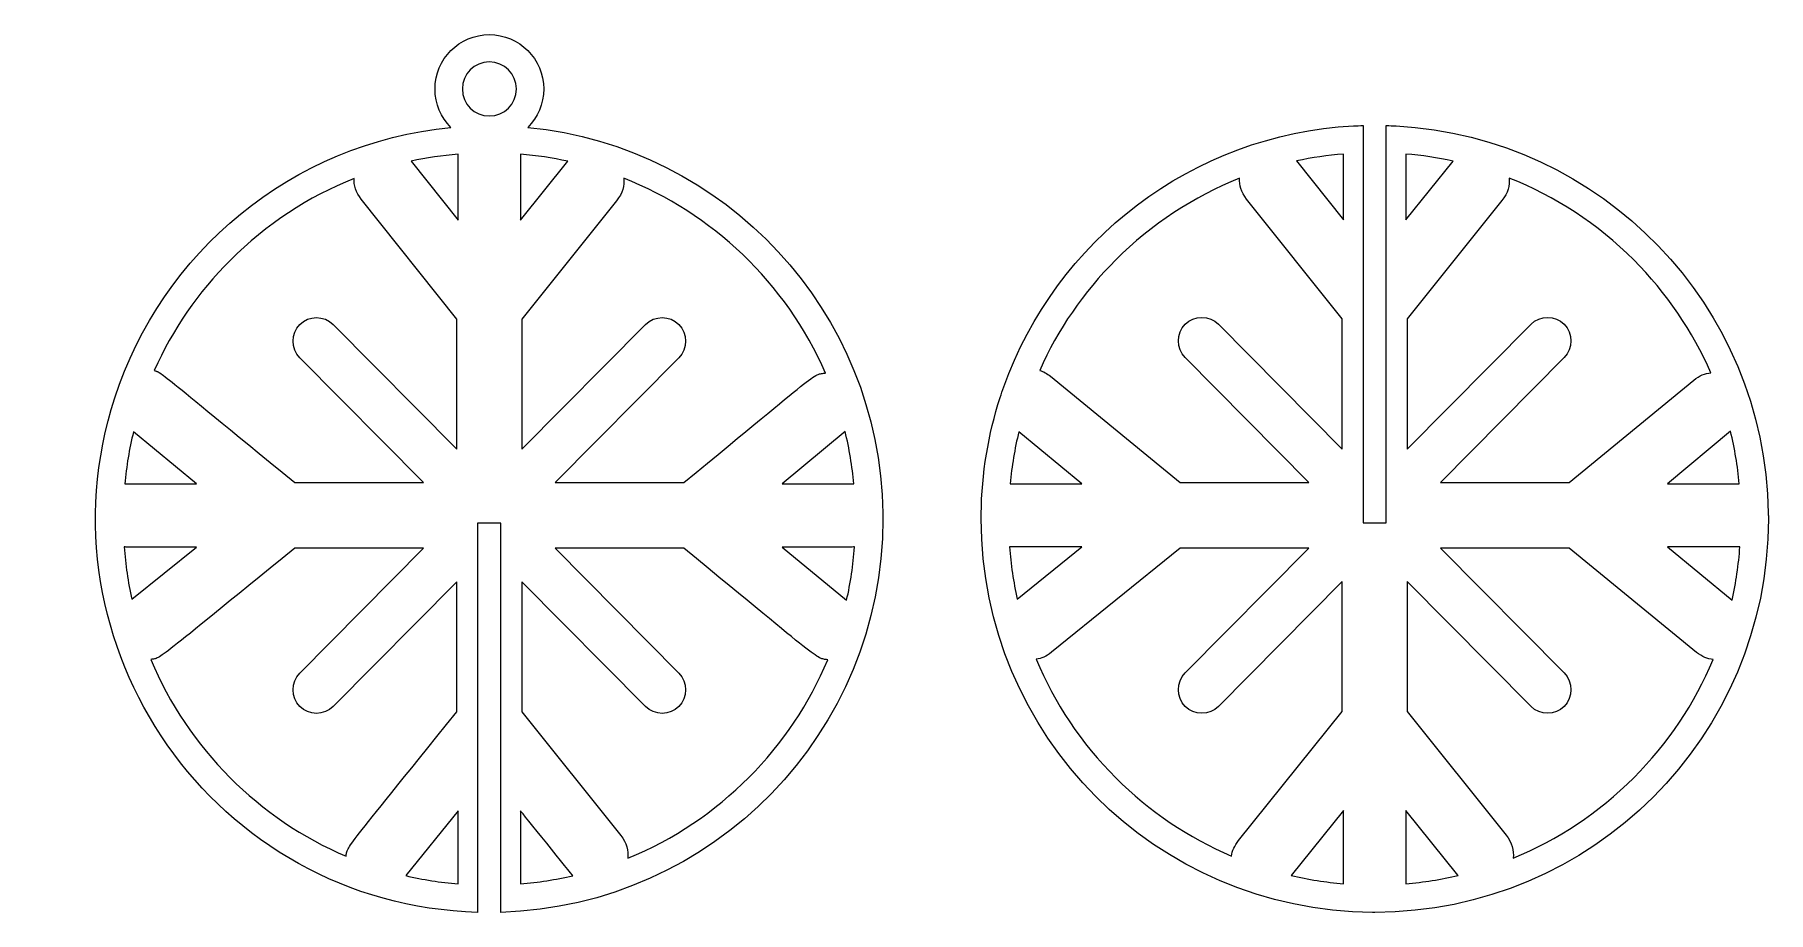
# Model space of a CAD drawing. Header units: inches. Extents: x 215 to 439, y -114 to -1.
import ezdxf

# ---------------------------------------------------------------- set-up
doc = ezdxf.new("R2010")
doc.units = ezdxf.units.IN
doc.header["$MEASUREMENT"] = 0
doc.layers.add('_U+0421_U+043B_U+043E_U+0439 1', color=7, linetype='Continuous')

msp = doc.modelspace()

# ---------------------------------------------------------------- linework, layer by layer
at = {"layer": '_U+0421_U+043B_U+043E_U+0439 1', "color": 1, "lineweight": 5, "true_color": 0xff0000}
for points, knots in [([(324.58, -62.78), (324.2, -36.73), (304.23, -15.43), (278.74, -12.96), (280.01, -11.69), (280.8, -9.94), (280.8, -8), (280.8, -4.13), (277.66, -0.99), (273.78, -0.99), (269.91, -0.99), (266.77, -4.13), (266.77, -8), (266.77, -9.94), (267.56, -11.69), (268.83, -12.96), (248.2, -14.96), (231.47, -29.21), (225.44, -47.87), (225.44, -47.87), (225.44, -47.87), (225.44, -47.87), (215.1, -79.79), (238.25, -113.33), (272.27, -114.3), (272.27, -114.3), (272.27, -64.05), (272.27, -64.05), (272.27, -64.05), (275.27, -64.05), (275.27, -64.05), (275.27, -64.05), (275.27, -114.3), (275.27, -114.3), (302.64, -113.51), (324.58, -91.08), (324.58, -63.52), (324.58, -63.52), (324.58, -63.28), (324.58, -63.28), (324.58, -63.28), (324.58, -63.26), (324.58, -63.26), (324.58, -63.1), (324.58, -62.93), (324.58, -62.78)], [0, 0, 0, 0, 1, 1, 1, 2, 2, 2, 3, 3, 3, 4, 4, 4, 5, 5, 5, 6, 6, 6, 7, 7, 7, 8, 8, 8, 9, 9, 9, 10, 10, 10, 11, 11, 11, 12, 12, 12, 13, 13, 13, 14, 14, 14, 15, 15, 15, 15]), ([(273.78, -11.49), (271.86, -11.49), (270.3, -9.93), (270.3, -8), (270.3, -6.08), (271.86, -4.52), (273.78, -4.52), (275.7, -4.52), (277.27, -6.08), (277.27, -8), (277.27, -9.93), (275.7, -11.49), (273.78, -11.49)], [0, 0, 0, 0, 1, 1, 1, 2, 2, 2, 3, 3, 3, 4, 4, 4, 4]), ([(438.85, -62.75), (438.46, -35.97), (417.35, -14.2), (390.82, -12.77), (390.4, -12.75), (389.98, -12.74), (389.55, -12.72), (389.55, -12.72), (389.55, -64.03), (389.55, -64.03), (389.55, -64.03), (386.56, -64.03), (386.56, -64.03), (386.56, -64.03), (386.56, -12.72), (386.56, -12.72), (386.14, -12.74), (385.72, -12.75), (385.3, -12.77), (364.42, -13.89), (346.89, -27.62), (340.18, -46.47), (340.02, -46.93), (339.86, -47.39), (339.71, -47.84), (339.71, -47.84), (339.71, -47.85), (339.71, -47.85), (338.18, -52.58), (337.33, -57.63), (337.26, -62.86), (337.26, -62.92), (337.26, -62.98), (337.26, -63.04), (337.26, -63.19), (337.26, -63.35), (337.26, -63.5), (337.26, -91.46), (359.84, -114.14), (387.77, -114.3), (387.83, -114.3), (387.88, -114.3), (387.94, -114.3), (387.94, -114.3), (388.06, -114.3), (388.06, -114.3), (416.11, -114.3), (438.86, -91.56), (438.86, -63.5), (438.86, -63.5), (438.86, -63.26), (438.86, -63.26), (438.86, -63.26), (438.86, -63.23), (438.86, -63.23), (438.86, -63.07), (438.85, -62.91), (438.85, -62.75)], [0, 0, 0, 0, 1, 1, 1, 2, 2, 2, 3, 3, 3, 4, 4, 4, 5, 5, 5, 6, 6, 6, 7, 7, 7, 8, 8, 8, 9, 9, 9, 10, 10, 10, 11, 11, 11, 12, 12, 12, 13, 13, 13, 14, 14, 14, 15, 15, 15, 16, 16, 16, 17, 17, 17, 18, 18, 18, 19, 19, 19, 19]), ([(269.75, -16.42), (269.75, -16.42), (269.75, -24.93), (269.75, -24.93), (269.75, -24.93), (263.7, -17.32), (263.7, -17.32), (265.68, -16.89), (267.7, -16.59), (269.75, -16.42)], [0, 0, 0, 0, 1, 1, 1, 2, 2, 2, 3, 3, 3, 3]), ([(277.82, -16.42), (279.87, -16.59), (281.91, -16.9), (283.9, -17.33), (283.9, -17.33), (277.82, -24.93), (277.82, -24.93), (277.82, -24.93), (277.82, -16.42), (277.82, -16.42)], [0, 0, 0, 0, 1, 1, 1, 2, 2, 2, 3, 3, 3, 3]), ([(384.02, -16.4), (384.02, -16.4), (384.02, -24.91), (384.02, -24.91), (384.02, -24.91), (377.97, -17.3), (377.97, -17.3), (379.96, -16.87), (381.98, -16.57), (384.02, -16.4)], [0, 0, 0, 0, 1, 1, 1, 2, 2, 2, 3, 3, 3, 3]), ([(392.09, -16.4), (394.15, -16.57), (396.18, -16.87), (398.17, -17.31), (398.17, -17.31), (392.09, -24.91), (392.09, -24.91), (392.09, -24.91), (392.09, -16.4), (392.09, -16.4)], [0, 0, 0, 0, 1, 1, 1, 2, 2, 2, 3, 3, 3, 3]), ([(240.36, -30.1), (244.99, -25.47), (250.41, -21.91), (256.32, -19.57), (256.28, -20.43), (256.55, -21.36), (257.25, -22.23), (257.25, -22.23), (269.58, -37.73), (269.58, -37.73), (269.58, -37.73), (269.58, -54.51), (269.58, -54.51), (269.58, -54.51), (253.61, -38.39), (253.61, -38.39), (252.46, -37.23), (250.48, -37.23), (249.33, -38.39), (248.18, -39.56), (248.18, -41.55), (249.33, -42.71), (249.33, -42.71), (265.3, -58.83), (265.3, -58.83), (265.3, -58.83), (248.67, -58.83), (248.67, -58.83), (230.56, -43.99), (231.59, -44.69), (230.54, -44.35), (232.87, -39.1), (236.17, -34.28), (240.36, -30.1)], [0, 0, 0, 0, 1, 1, 1, 2, 2, 2, 3, 3, 3, 4, 4, 4, 5, 5, 5, 6, 6, 6, 7, 7, 7, 8, 8, 8, 9, 9, 9, 10, 10, 10, 11, 11, 11, 11]), ([(291.12, -19.52), (302.45, -23.97), (312.09, -33), (317.17, -44.69), (315.57, -44.77), (316.24, -44.55), (298.9, -58.83), (298.9, -58.83), (282.26, -58.83), (282.26, -58.83), (282.26, -58.83), (298.24, -42.71), (298.24, -42.71), (299.39, -41.55), (299.39, -39.56), (298.24, -38.39), (297.08, -37.23), (295.11, -37.23), (293.95, -38.39), (293.95, -38.39), (277.98, -54.51), (277.98, -54.51), (277.98, -54.51), (277.98, -37.73), (277.98, -37.73), (277.98, -37.73), (290.2, -22.43), (290.2, -22.43), (290.98, -21.49), (291.24, -20.47), (291.12, -19.52)], [0, 0, 0, 0, 1, 1, 1, 2, 2, 2, 3, 3, 3, 4, 4, 4, 5, 5, 5, 6, 6, 6, 7, 7, 7, 8, 8, 8, 9, 9, 9, 10, 10, 10, 10]), ([(354.63, -30.07), (359.26, -25.44), (364.69, -21.89), (370.6, -19.54), (370.55, -20.41), (370.83, -21.33), (371.52, -22.21), (371.52, -22.21), (383.86, -37.7), (383.86, -37.7), (383.86, -37.7), (383.86, -54.49), (383.86, -54.49), (383.86, -54.49), (367.88, -38.37), (367.88, -38.37), (366.73, -37.2), (364.75, -37.2), (363.6, -38.37), (362.45, -39.53), (362.45, -41.53), (363.6, -42.69), (363.6, -42.69), (379.57, -58.8), (379.57, -58.8), (379.57, -58.8), (362.94, -58.8), (362.94, -58.8), (362.94, -58.8), (346.22, -45.1), (346.22, -45.1), (345.76, -44.73), (345.28, -44.48), (344.82, -44.33), (347.14, -39.08), (350.45, -34.25), (354.63, -30.07)], [0, 0, 0, 0, 1, 1, 1, 2, 2, 2, 3, 3, 3, 4, 4, 4, 5, 5, 5, 6, 6, 6, 7, 7, 7, 8, 8, 8, 9, 9, 9, 10, 10, 10, 11, 11, 11, 12, 12, 12, 12]), ([(405.4, -19.5), (411.36, -21.84), (416.82, -25.41), (421.48, -30.07), (425.75, -34.34), (429.1, -39.29), (431.44, -44.67), (430.71, -44.7), (429.95, -44.98), (429.25, -45.58), (429.25, -45.58), (413.17, -58.8), (413.17, -58.8), (413.17, -58.8), (396.54, -58.8), (396.54, -58.8), (396.54, -58.8), (412.51, -42.69), (412.51, -42.69), (413.66, -41.53), (413.66, -39.53), (412.51, -38.37), (411.36, -37.2), (409.38, -37.2), (408.23, -38.37), (408.23, -38.37), (392.26, -54.49), (392.26, -54.49), (392.26, -54.49), (392.26, -37.7), (392.26, -37.7), (392.26, -37.7), (404.47, -22.41), (404.47, -22.41), (405.25, -21.47), (405.51, -20.45), (405.4, -19.5)], [0, 0, 0, 0, 1, 1, 1, 2, 2, 2, 3, 3, 3, 4, 4, 4, 5, 5, 5, 6, 6, 6, 7, 7, 7, 8, 8, 8, 9, 9, 9, 10, 10, 10, 11, 11, 11, 12, 12, 12, 12]), ([(227.85, -52.27), (227.85, -52.27), (235.99, -58.99), (235.99, -58.99), (235.88, -58.99), (226.84, -58.99), (226.73, -59), (226.94, -56.72), (227.31, -54.47), (227.85, -52.27)], [0, 0, 0, 0, 1, 1, 1, 2, 2, 2, 3, 3, 3, 3]), ([(320.84, -59), (320.73, -58.99), (311.69, -58.99), (311.58, -58.99), (311.58, -58.99), (319.7, -52.22), (319.7, -52.22), (320.24, -54.44), (320.62, -56.7), (320.84, -59)], [0, 0, 0, 0, 1, 1, 1, 2, 2, 2, 3, 3, 3, 3]), ([(342.12, -52.25), (342.12, -52.25), (350.27, -58.97), (350.27, -58.97), (350.27, -58.97), (341.21, -58.97), (341.21, -58.97), (341.14, -58.97), (341.07, -58.97), (341, -58.98), (341.21, -56.69), (341.59, -54.45), (342.12, -52.25)], [0, 0, 0, 0, 1, 1, 1, 2, 2, 2, 3, 3, 3, 4, 4, 4, 4]), ([(435.11, -58.98), (435.05, -58.97), (434.97, -58.97), (434.9, -58.97), (434.9, -58.97), (425.85, -58.97), (425.85, -58.97), (425.85, -58.97), (433.97, -52.2), (433.97, -52.2), (434.52, -54.42), (434.9, -56.68), (435.11, -58.98)], [0, 0, 0, 0, 1, 1, 1, 2, 2, 2, 3, 3, 3, 4, 4, 4, 4]), ([(226.65, -67.13), (226.88, -67.14), (226.34, -67.14), (235.99, -67.14), (235.99, -67.14), (227.64, -73.88), (227.64, -73.88), (227.15, -71.67), (226.82, -69.41), (226.65, -67.13)], [0, 0, 0, 0, 1, 1, 1, 2, 2, 2, 3, 3, 3, 3]), ([(319.89, -74.01), (319.89, -74.01), (311.58, -67.14), (311.58, -67.14), (311.58, -67.14), (320.63, -67.14), (320.63, -67.14), (320.73, -67.14), (320.83, -67.13), (320.92, -67.13), (320.74, -69.46), (320.4, -71.76), (319.89, -74.01)], [0, 0, 0, 0, 1, 1, 1, 2, 2, 2, 3, 3, 3, 4, 4, 4, 4]), ([(340.92, -67.1), (341.02, -67.11), (341.11, -67.11), (341.21, -67.11), (341.21, -67.11), (350.27, -67.11), (350.27, -67.11), (350.27, -67.11), (341.92, -73.86), (341.92, -73.86), (341.43, -71.65), (341.09, -69.39), (340.92, -67.1)], [0, 0, 0, 0, 1, 1, 1, 2, 2, 2, 3, 3, 3, 4, 4, 4, 4]), ([(434.17, -73.99), (434.17, -73.99), (425.85, -67.11), (425.85, -67.11), (425.85, -67.11), (434.9, -67.11), (434.9, -67.11), (435, -67.11), (435.1, -67.11), (435.19, -67.1), (435.02, -69.44), (434.68, -71.74), (434.17, -73.99)], [0, 0, 0, 0, 1, 1, 1, 2, 2, 2, 3, 3, 3, 4, 4, 4, 4]), ([(230.09, -81.65), (231.49, -81.47), (230.54, -81.98), (248.67, -67.3), (248.67, -67.3), (265.3, -67.3), (265.3, -67.3), (265.3, -67.3), (249.33, -83.42), (249.33, -83.42), (248.18, -84.58), (248.18, -86.58), (249.33, -87.74), (250.48, -88.9), (252.46, -88.9), (253.61, -87.74), (253.61, -87.74), (269.58, -71.62), (269.58, -71.62), (269.58, -71.62), (269.58, -88.4), (269.58, -88.4), (254.93, -106.66), (255.49, -105.65), (255.29, -107.06), (244.12, -102.31), (234.87, -93.16), (230.09, -81.65)], [0, 0, 0, 0, 1, 1, 1, 2, 2, 2, 3, 3, 3, 4, 4, 4, 5, 5, 5, 6, 6, 6, 7, 7, 7, 8, 8, 8, 9, 9, 9, 9]), ([(291.65, -107.31), (291.77, -106.36), (291.52, -105.33), (290.75, -104.36), (290.75, -104.36), (277.98, -88.4), (277.98, -88.4), (277.98, -88.4), (277.98, -71.62), (277.98, -71.62), (277.98, -71.62), (293.95, -87.74), (293.95, -87.74), (295.11, -88.9), (297.08, -88.9), (298.24, -87.74), (299.39, -86.58), (299.39, -84.58), (298.24, -83.42), (298.24, -83.42), (282.26, -67.3), (282.26, -67.3), (282.26, -67.3), (298.9, -67.3), (298.9, -67.3), (316.64, -81.84), (315.89, -81.54), (317.45, -81.69), (312.78, -92.93), (303.56, -102.46), (291.65, -107.31)], [0, 0, 0, 0, 1, 1, 1, 2, 2, 2, 3, 3, 3, 4, 4, 4, 5, 5, 5, 6, 6, 6, 7, 7, 7, 8, 8, 8, 9, 9, 9, 10, 10, 10, 10]), ([(369.57, -107.03), (364.06, -104.69), (358.99, -101.29), (354.63, -96.93), (350.17, -92.47), (346.71, -87.28), (344.37, -81.63), (345.02, -81.54), (345.69, -81.27), (346.32, -80.73), (346.32, -80.73), (362.94, -67.28), (362.94, -67.28), (362.94, -67.28), (379.57, -67.28), (379.57, -67.28), (379.57, -67.28), (363.6, -83.4), (363.6, -83.4), (362.45, -84.56), (362.45, -86.55), (363.6, -87.71), (364.75, -88.88), (366.73, -88.88), (367.88, -87.71), (367.88, -87.71), (383.86, -71.6), (383.86, -71.6), (383.86, -71.6), (383.86, -88.38), (383.86, -88.38), (383.86, -88.38), (370.48, -105.04), (370.48, -105.04), (369.95, -105.69), (369.66, -106.37), (369.57, -107.03)], [0, 0, 0, 0, 1, 1, 1, 2, 2, 2, 3, 3, 3, 4, 4, 4, 5, 5, 5, 6, 6, 6, 7, 7, 7, 8, 8, 8, 9, 9, 9, 10, 10, 10, 11, 11, 11, 12, 12, 12, 12]), ([(421.48, -96.93), (416.96, -101.45), (411.68, -104.94), (405.93, -107.29), (406.04, -106.34), (405.8, -105.31), (405.02, -104.33), (405.02, -104.33), (392.26, -88.38), (392.26, -88.38), (392.26, -88.38), (392.26, -71.6), (392.26, -71.6), (392.26, -71.6), (408.23, -87.71), (408.23, -87.71), (409.38, -88.88), (411.36, -88.88), (412.51, -87.71), (413.66, -86.55), (413.66, -84.56), (412.51, -83.4), (412.51, -83.4), (396.54, -67.28), (396.54, -67.28), (396.54, -67.28), (413.17, -67.28), (413.17, -67.28), (413.17, -67.28), (429.6, -80.74), (429.6, -80.74), (430.3, -81.31), (431.02, -81.6), (431.73, -81.66), (429.38, -87.31), (425.93, -92.48), (421.48, -96.93)], [0, 0, 0, 0, 1, 1, 1, 2, 2, 2, 3, 3, 3, 4, 4, 4, 5, 5, 5, 6, 6, 6, 7, 7, 7, 8, 8, 8, 9, 9, 9, 10, 10, 10, 11, 11, 11, 12, 12, 12, 12]), ([(262.99, -109.56), (262.99, -109.56), (269.75, -101.2), (269.75, -101.2), (269.75, -110.94), (269.74, -110.39), (269.76, -110.63), (267.47, -110.44), (265.21, -110.08), (262.99, -109.56)], [0, 0, 0, 0, 1, 1, 1, 2, 2, 2, 3, 3, 3, 3]), ([(277.81, -110.63), (277.81, -110.53), (277.82, -110.44), (277.82, -110.34), (277.82, -110.34), (277.82, -101.2), (277.82, -101.2), (277.9, -101.3), (284.46, -109.47), (284.55, -109.57), (282.34, -110.08), (280.09, -110.44), (277.81, -110.63)], [0, 0, 0, 0, 1, 1, 1, 2, 2, 2, 3, 3, 3, 4, 4, 4, 4]), ([(377.27, -109.54), (377.27, -109.54), (384.02, -101.17), (384.02, -101.17), (384.02, -101.17), (384.02, -110.31), (384.02, -110.31), (384.02, -110.41), (384.03, -110.51), (384.03, -110.6), (381.74, -110.41), (379.48, -110.06), (377.27, -109.54)], [0, 0, 0, 0, 1, 1, 1, 2, 2, 2, 3, 3, 3, 4, 4, 4, 4]), ([(392.08, -110.6), (392.09, -110.51), (392.09, -110.41), (392.09, -110.31), (392.09, -110.31), (392.09, -101.17), (392.09, -101.17), (392.09, -101.17), (398.77, -109.48), (398.77, -109.48), (398.78, -109.51), (398.8, -109.53), (398.82, -109.55), (396.61, -110.06), (394.37, -110.41), (392.08, -110.6)], [0, 0, 0, 0, 1, 1, 1, 2, 2, 2, 3, 3, 3, 4, 4, 4, 5, 5, 5, 5])]:
    msp.add_open_spline(points, degree=3, knots=knots, dxfattribs=at)

doc.saveas('drawing.dxf')
